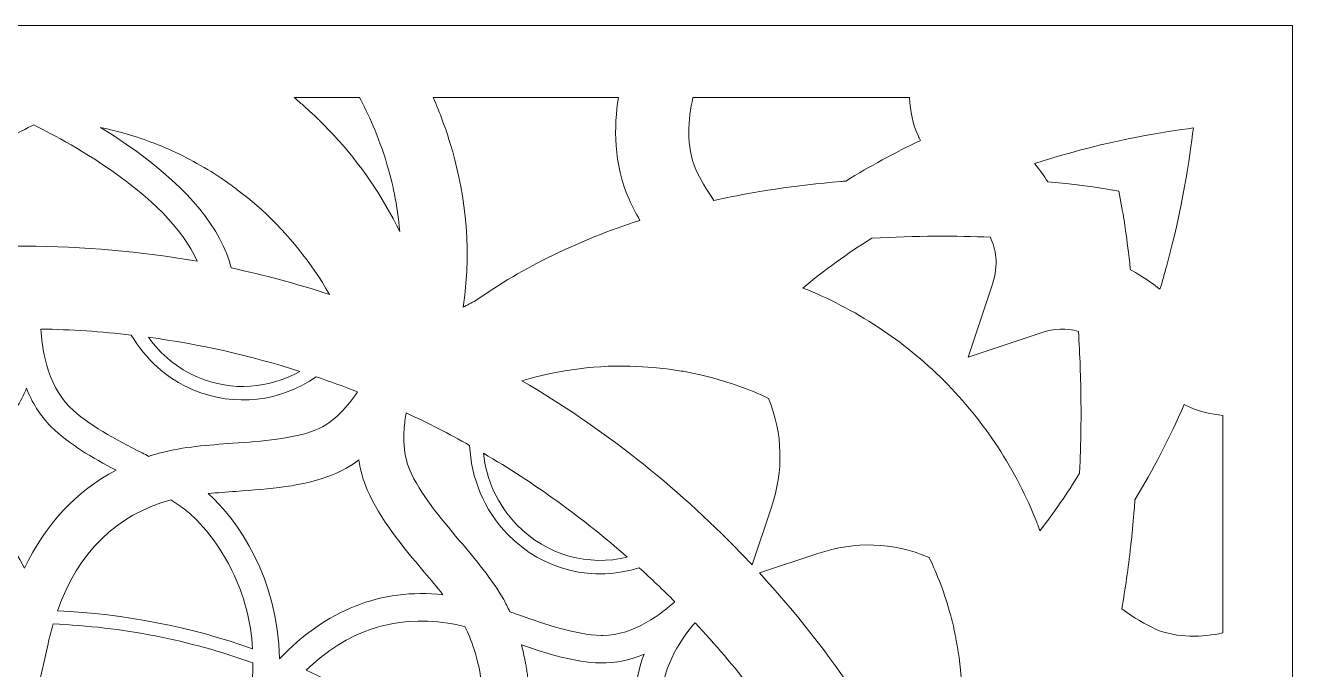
# Model space of a CAD drawing. Header units: millimetres. Extents: x -965 to 732, y -534 to 696.
# Drawn here: x -775 to -584.6, y 169.3 to 266.1 of the extents above; entities that cross this region are included whole.
import ezdxf

# ---------------------------------------------------------------- set-up
doc = ezdxf.new("R2010")
doc.units = ezdxf.units.MM
doc.header["$MEASUREMENT"] = 0
doc.layers.add('Layer 7', color=7, linetype='Continuous')

msp = doc.modelspace()

# ---------------------------------------------------------------- linework, layer by layer
at = {"layer": 'Layer 7', "lineweight": 0}
msp.add_lwpolyline([(-965.4706965423935, 266.0942050181481), (-965.4706965423935, -114.8244460361641), (-584.552153124355, -114.8244460361641), (-584.552153124355, 266.0942050181481), (-965.4706965423935, 266.0942050181481)], dxfattribs=at)
for points, knots in [([(-724.7700101002362, 255.2344802062066), (-723.5106657238326, 252.8779347327651), (-721.9183377779524, 249.4478681420192), (-720.6490047555538, 245.2362761112517), (-719.8735069467397, 242.6614442792335), (-719.0513380506109, 239.1433742729172), (-718.7313569427323, 235.090653378867), (-721.2959418017032, 240.3481255324219), (-724.6592739041281, 245.2866498863065), (-728.6638598575711, 249.6291276232016), (-728.6638598575711, 249.6291276232016), (-730.7838638607908, 251.8063080138355), (-730.7838638607908, 251.8063080138355), (-730.8341515268293, 251.857973424151), (-730.886161373213, 251.9092943983945), (-730.9402378360079, 251.9599265005054), (-730.9402378360079, 251.9599265005054), (-731.6063771929881, 252.582753021839), (-731.6063771929881, 252.582753021839), (-732.1120093419297, 253.0566109434355), (-732.6183303630078, 253.5312438461857), (-733.1752834861932, 254.0370482131637), (-733.1752834861932, 254.0370482131637), (-733.2486483688383, 254.1008549949017), (-733.2486483688383, 254.1008549949017), (-733.6623160874178, 254.4517492399484), (-734.1166272621157, 254.8360537836693), (-734.5957378337589, 255.2344802062066), (-734.5957378337589, 255.2344802062066), (-724.7700101002362, 255.2344802062066), (-724.7700101002362, 255.2344802062066)], [0, 0, 0, 0, 1, 1, 1, 2, 2, 2, 3, 3, 3, 4, 4, 4, 5, 5, 5, 6, 6, 6, 7, 7, 7, 8, 8, 8, 9, 9, 9, 10, 10, 10, 10]), ([(-685.8688838403496, 255.2344802062066), (-686.5401897383634, 250.939362428767), (-686.6381817999286, 245.2811389092081), (-684.275178150199, 239.9645098608407), (-683.8086394950627, 238.9150992683456), (-683.2663249047984, 237.8637942774751), (-682.6422067482036, 236.7872593445638), (-691.9090869601633, 233.7873934036965), (-700.1598807692815, 229.7616246320248), (-707.3188122404306, 224.7207166567012), (-707.9565356217379, 224.4035771463936), (-708.5879730447932, 224.0688713965739), (-709.2158799981446, 223.7195271138331), (-707.6681565231678, 233.5043530641929), (-709.3242912507864, 242.3151999211124), (-711.1070923426879, 248.2097926928602), (-711.8217971853675, 250.5714185983127), (-712.689689969625, 252.9249502561511), (-713.6882101329618, 255.2344802062066), (-713.6882101329618, 255.2344802062066), (-685.8688838403496, 255.2344802062066), (-685.8688838403496, 255.2344802062066)], [0, 0, 0, 0, 1, 1, 1, 2, 2, 2, 3, 3, 3, 4, 4, 4, 5, 5, 5, 6, 6, 6, 7, 7, 7, 7]), ([(-674.6695450646114, 255.2344802062066), (-674.6695450646114, 255.2344802062066), (-642.11904493151, 255.2344802062066), (-642.11904493151, 255.2344802062066), (-642.0346580946641, 253.1758719322426), (-641.6091073317112, 251.2620990251934), (-640.839723263116, 249.5319105427965), (-640.7315703375265, 249.2882220241464), (-640.6144620741471, 249.0441029604154), (-640.4927900328581, 248.7989505884713), (-644.3839704106616, 246.9373597458429), (-648.1209295386751, 244.9021731245531), (-651.677231948623, 242.688654728665), (-651.677231948623, 242.688654728665), (-651.6923871356486, 242.6875353114432), (-651.6923871356486, 242.6875353114432), (-651.9448587740528, 242.6683330006092), (-652.1973304124532, 242.6493029078109), (-652.452213103333, 242.6275173264619), (-659.1514946407218, 242.0573034146292), (-665.5051345831065, 241.1072626279727), (-671.5067608632194, 239.790052992015), (-672.6998874054055, 241.4877783749336), (-673.5955934022152, 243.0151801218514), (-674.2252225359122, 244.4316734546279), (-675.7626129288215, 247.889811584982), (-675.3935496811457, 252.0239916092918), (-674.6695450646114, 255.2344802062066)], [0, 0, 0, 0, 1, 1, 1, 2, 2, 2, 3, 3, 3, 4, 4, 4, 5, 5, 5, 6, 6, 6, 7, 7, 7, 8, 8, 8, 9, 9, 9, 9]), ([(-749.1610565642056, 230.6316701417131), (-757.6504584599561, 232.1352196908706), (-766.2883123013396, 232.8943567864182), (-775.0118446148331, 232.8943567864182), (-782.7805140367014, 232.8943567864182), (-790.4864099850408, 232.2866854521063), (-798.0817419553078, 231.0914922935096), (-793.3683065723593, 241.1101042255401), (-777.3747621555432, 249.3515982607996), (-773.725892552116, 251.1281995034653), (-770.009944024295, 249.3201684695234), (-753.5846489952905, 240.8585797863249), (-749.1610565642056, 230.6316701417131)], [0, 0, 0, 0, 1, 1, 1, 2, 2, 2, 3, 3, 3, 4, 4, 4, 4]), ([(-755.6163051468758, 248.3683193935048), (-755.6163051468758, 248.3683193935048), (-755.537773723197, 248.3380090194536), (-755.537773723197, 248.3380090194536), (-752.7406084087929, 247.2637129209923), (-749.8938443004905, 245.8405891938923), (-747.0856785591444, 244.1141033992317), (-746.676144073386, 243.8577568550551), (-746.2738427450757, 243.5897855935606), (-745.841231042711, 243.302009258111), (-745.841231042711, 243.302009258111), (-745.8112651047319, 243.2824625112088), (-745.8112651047319, 243.2824625112088), (-745.5615489548788, 243.1161859990158), (-745.3118328050292, 242.9503400319074), (-745.0600500387657, 242.7863023541613), (-744.7507464490192, 242.5683604316533), (-744.4455760920974, 242.3437881148213), (-744.1190506989117, 242.1037161748954), (-743.792180869657, 241.8634720169331), (-743.4649666043342, 241.6228834229059), (-743.1332746701215, 241.3873752608897), (-743.1332746701215, 241.3873752608897), (-741.273319898815, 239.9184415366441), (-741.273319898815, 239.9184415366441), (-741.273319898815, 239.9184415366441), (-739.469508206717, 238.3452297925812), (-739.469508206717, 238.3452297925812), (-735.4485615400107, 234.6776745324239), (-732.0369222789387, 230.4218224668218), (-729.299344404435, 225.6613715604866), (-734.1538263575391, 227.2446580595608), (-739.0790899227767, 228.5647092930827), (-744.0595493680343, 229.630480598845), (-745.5532824892289, 235.5003600826572), (-750.3850962435599, 241.4255215555054), (-758.4463641058427, 247.2606991053892), (-760.2317484682628, 248.5530232353782), (-762.001288771517, 249.7107589714994), (-763.6736119943662, 250.7386423096945), (-761.0390205044182, 250.2066608014948), (-758.3334751843074, 249.4122190089021), (-755.6163051468758, 248.3683193935048)], [0, 0, 0, 0, 1, 1, 1, 2, 2, 2, 3, 3, 3, 4, 4, 4, 5, 5, 5, 6, 6, 6, 7, 7, 7, 8, 8, 8, 9, 9, 9, 10, 10, 10, 11, 11, 11, 12, 12, 12, 13, 13, 13, 14, 14, 14, 14]), ([(-619.4521377914864, 246.5149089075058), (-611.0792413959908, 248.9423221020935), (-603.8581392144331, 250.1190018219964), (-599.4727791869768, 250.6688078967535), (-600.0001108082513, 246.1308626908404), (-601.1302055498527, 238.657805524983), (-603.4668598403202, 229.9962717038689), (-603.7912325080757, 228.7933287337231), (-604.1343769415774, 227.6033882251726), (-604.4880266751788, 226.4214558552235), (-605.4573558816858, 227.1877399991991), (-606.5118469061955, 227.95505745138), (-607.631953001805, 228.6170635755352), (-607.93333456197, 228.7950509140686), (-608.3769682185323, 229.0551862549987), (-608.9252243309833, 229.3475263683574), (-608.9592373927744, 229.6662158409787), (-608.993164345546, 229.9795665545334), (-609.0270912983173, 230.2844785844026), (-609.0281246065264, 230.2942089033458), (-609.0293301327641, 230.3041114403252), (-609.0303634409729, 230.3138417592645), (-609.2828350793733, 232.5802310917066), (-609.528590214434, 234.4059144741727), (-609.7216466309739, 235.7209713846969), (-609.7304297507279, 235.7807310426298), (-609.7394711975307, 235.8434184071427), (-609.7479959902325, 235.9011114486612), (-609.753851403403, 235.9408938146033), (-609.7593623805018, 235.9772318198575), (-609.7652177936723, 236.0159808775904), (-609.9515577068721, 237.2665421342434), (-610.0802906875693, 237.9960577278762), (-610.1010429607135, 238.1112715928774), (-610.1010429607135, 238.1112715928774), (-610.6535184150055, 241.1900133934892), (-610.6535184150055, 241.1900133934892), (-610.6535184150055, 241.1900133934892), (-613.6442568000501, 241.6721377807388), (-613.6442568000501, 241.6721377807388), (-613.8559127643034, 241.706150842527), (-616.683302343739, 242.1529705327283), (-621.3386141400842, 242.5637105447238), (-621.9518825605105, 243.5258927028067), (-622.6304216159687, 244.4411454465188), (-623.329971271623, 245.3129131365493), (-622.046258043352, 245.7317473961622), (-620.7553977666563, 246.1371486490957), (-619.4521377914864, 246.5149089075058)], [0, 0, 0, 0, 1, 1, 1, 2, 2, 2, 3, 3, 3, 4, 4, 4, 5, 5, 5, 6, 6, 6, 7, 7, 7, 8, 8, 8, 9, 9, 9, 10, 10, 10, 11, 11, 11, 12, 12, 12, 13, 13, 13, 14, 14, 14, 15, 15, 15, 16, 16, 16, 16]), ([(-629.9773290716437, 234.2491099538679), (-629.2013146087249, 232.4923998941726), (-628.6713136079227, 230.1950113155429), (-629.6648394482617, 227.2160698658519), (-629.6648394482617, 227.2160698658519), (-633.3296392198711, 216.226664874025), (-633.3296392198711, 216.226664874025), (-633.3296392198711, 216.226664874025), (-622.3410953182096, 219.8924979538393), (-622.3410953182096, 219.8924979538393), (-620.3813401959828, 220.5460653943122), (-618.577270176833, 220.6088388678418), (-616.7422870205114, 220.0910653474776), (-616.5215035004393, 216.5564624098629), (-616.3925121926862, 213.0436450535935), (-616.3604796382928, 209.5730211157481), (-616.3601352022245, 209.5371136555787), (-616.3600490932082, 209.5007756503251), (-616.3597907661559, 209.4649542991755), (-616.3523853906756, 208.6061029617204), (-616.3508354283658, 207.7498348947811), (-616.3549686611908, 206.8964945344277), (-616.3553992062791, 206.8181353287852), (-616.3561741874321, 206.7390011419897), (-616.3566908415366, 206.6604697183109), (-616.3616851645344, 205.8382147131617), (-616.3718460285622, 205.0184568695123), (-616.3876900877245, 204.2017989504826), (-616.3894983770864, 204.1078540127297), (-616.3919094295654, 204.0129618757836), (-616.3938899369635, 203.9187586109784), (-616.4108534133475, 203.1064922518252), (-616.432466776664, 202.2968091631872), (-616.4601938801966, 201.4907426532695), (-616.463035477764, 201.406786361512), (-616.4665659474716, 201.3220550885938), (-616.469665872091, 201.2380126878172), (-616.4991151559694, 200.4138632842938), (-616.5332143267767, 199.5925554783339), (-616.5737716738721, 198.7754670142162), (-618.4447483993794, 195.7112776375102), (-620.4392915645504, 192.8159480435117), (-622.5241630887575, 190.1367520826558), (-622.6722705983248, 190.5425838806741), (-622.8241669046453, 190.9460907352295), (-622.9795075716571, 191.346583774178), (-622.9795075716571, 191.346583774178), (-623.0036180964729, 191.4084100485215), (-623.0036180964729, 191.4084100485215), (-624.4984706348926, 195.2366447347562), (-626.4676116399938, 199.0457632191768), (-628.8569646489822, 202.7316596999952), (-628.8569646489822, 202.7316596999952), (-628.8628200621527, 202.7406150377854), (-628.8628200621527, 202.7406150377854), (-631.1639974375385, 206.2374161168565), (-633.8760870429568, 209.5766376944691), (-636.9364015138938, 212.6772511854491), (-640.0005047815835, 215.7130245864858), (-643.3277572058062, 218.4244253197664), (-646.8344608218566, 220.7418772993997), (-650.5116602919405, 223.1357940863012), (-654.3176788517417, 225.1101016324363), (-658.1474635002866, 226.6107234750067), (-654.9755517430721, 229.2818251882413), (-651.5032917339012, 231.7942279827957), (-647.7923375290782, 234.1016913164406), (-641.1681430546804, 234.4996010848739), (-635.0742940171565, 234.4609381361569), (-629.9773290716437, 234.2491099538679)], [0, 0, 0, 0, 1, 1, 1, 2, 2, 2, 3, 3, 3, 4, 4, 4, 5, 5, 5, 6, 6, 6, 7, 7, 7, 8, 8, 8, 9, 9, 9, 10, 10, 10, 11, 11, 11, 12, 12, 12, 13, 13, 13, 14, 14, 14, 15, 15, 15, 16, 16, 16, 17, 17, 17, 18, 18, 18, 19, 19, 19, 20, 20, 20, 21, 21, 21, 22, 22, 22, 23, 23, 23, 23]), ([(-749.7983278731731, 211.3307644836486), (-743.4782273929811, 208.6290940693111), (-736.561176151124, 209.5978205126977), (-731.2725540605962, 213.2746755467133), (-729.1962503836044, 212.5681510606699), (-727.132367932335, 211.8143527241851), (-725.0841357949439, 211.0045835265311), (-726.4322585680734, 208.9463196886385), (-728.5601846008748, 206.4030898659284), (-731.3487390135572, 205.2939196155037), (-734.8041216553604, 203.9191030470466), (-739.3878768584224, 203.5923193268117), (-743.8207690633659, 203.276299233726), (-747.5000351498603, 203.0138389493299), (-751.3043100020648, 202.74259554518), (-754.6226070885008, 201.8601503370176), (-755.2432808844077, 201.6949932420457), (-755.8522438539736, 201.5109782723088), (-756.4529403578931, 201.3140469499969), (-756.7822212396268, 201.4849733491188), (-757.1116743393966, 201.6553830941368), (-757.4397496948922, 201.8246734219324), (-761.4269416268594, 203.8834539139295), (-765.5501858059883, 206.0120688188714), (-768.3284071366105, 208.7509383286327), (-771.8418272559969, 212.2143291090367), (-772.532421573861, 217.9534089957367), (-772.6631350619564, 220.4560814713485), (-768.0948149002271, 220.3790139009629), (-763.5606154365564, 220.0692797661285), (-759.0655955757107, 219.5447036334091), (-756.9734263122982, 215.9796181037062), (-753.8077574588328, 213.0446783617988), (-749.7983278731731, 211.3307644836486)], [0, 0, 0, 0, 1, 1, 1, 2, 2, 2, 3, 3, 3, 4, 4, 4, 5, 5, 5, 6, 6, 6, 7, 7, 7, 8, 8, 8, 9, 9, 9, 10, 10, 10, 11, 11, 11, 11]), ([(-756.4962531935394, 219.2212781648423), (-748.7715208976896, 218.169887064952), (-741.1712376589345, 216.4626035811227), (-733.7397496211264, 214.0922806649324), (-738.2878987455811, 211.5102156754727), (-743.8881063148078, 210.9996753125532), (-749.0462301897825, 213.2046689157398), (-752.1246921360901, 214.5205869164368), (-754.6510015369189, 216.636113250763), (-756.4962531935394, 219.2212781648423)], [0, 0, 0, 0, 1, 1, 1, 2, 2, 2, 3, 3, 3, 3]), ([(-678.2466858567195, 214.4151894793945), (-677.8461067087513, 214.3487133181249), (-677.4438053804411, 214.288178679039), (-677.0208378880031, 214.225060769438), (-676.6443692648471, 214.1690037992491), (-676.2679006416946, 214.1130329380762), (-675.8931541988809, 214.0492261563381), (-675.5914282026473, 213.986883227894), (-675.289013334277, 213.9270374609445), (-674.9755765117056, 213.8650389685693), (-674.9755765117056, 213.8650389685693), (-674.9283887702868, 213.8554808676619), (-674.9283887702868, 213.8554808676619), (-674.4554780478754, 213.7622248020422), (-673.9829117615396, 213.6687104093741), (-673.5472001345549, 213.5703739117439), (-670.3198341702723, 212.8123562334214), (-667.2922411258689, 211.8146971602578), (-664.5463967857119, 210.6040904875794), (-664.1229126391729, 210.4180950104516), (-663.7122587361933, 210.2205609250154), (-663.2986771266301, 210.0256101100969), (-661.1608485568535, 204.6012586812284), (-661.0217824940887, 199.2383029816121), (-662.8815650473592, 193.6611080472305), (-662.8815650473592, 193.6611080472305), (-665.7731919536208, 184.9905327793104), (-665.7731919536208, 184.9905327793104), (-666.3509834589662, 185.6083649776502), (-666.9301527085852, 186.2250777587643), (-667.5188800591151, 186.8340407283338), (-677.340130123745, 196.9936131215038), (-688.3793061275096, 205.6735742722956), (-700.3736033499489, 212.6715679903143), (-694.698330244986, 214.3603380354467), (-688.8890715092762, 215.0909730463051), (-683.0763684128782, 214.8440123850029), (-683.0763684128782, 214.8440123850029), (-680.6043507473864, 214.6838496130293), (-680.6043507473864, 214.6838496130293), (-680.6043507473864, 214.6838496130293), (-678.2466858567195, 214.4151894793945), (-678.2466858567195, 214.4151894793945)], [0, 0, 0, 0, 1, 1, 1, 2, 2, 2, 3, 3, 3, 4, 4, 4, 5, 5, 5, 6, 6, 6, 7, 7, 7, 8, 8, 8, 9, 9, 9, 10, 10, 10, 11, 11, 11, 12, 12, 12, 13, 13, 13, 14, 14, 14, 14]), ([(-771.0873400473788, 205.7557222746942), (-768.4105551390097, 203.1171697699577), (-764.9128068607461, 201.1020465496753), (-761.3618432098639, 199.2336530946864), (-767.3009543434966, 196.0953238541749), (-771.9668575489578, 191.1194281868309), (-775.1124199469101, 184.5200331093852), (-778.8302628731088, 191.6203243398264), (-784.1654053601699, 196.2665085803498), (-788.8299308213575, 199.0116640483695), (-785.1036492114727, 200.9435198490276), (-781.3963115853736, 203.0123750960366), (-778.5864021364265, 205.7665720108592), (-776.8624996122813, 207.4565475822325), (-775.6631732208562, 209.4950924551903), (-774.8289490623215, 211.5447453913648), (-774.0005803169502, 209.4926814027077), (-772.8064204665588, 207.4506921690659), (-771.0873400473788, 205.7557222746942)], [0, 0, 0, 0, 1, 1, 1, 2, 2, 2, 3, 3, 3, 4, 4, 4, 5, 5, 5, 6, 6, 6, 6]), ([(-718.1074110041733, 204.5050749090254), (-718.1051721697231, 204.605133587001), (-718.1041388615175, 204.7056228100621), (-718.1003500647615, 204.8049065068809), (-718.0952696327475, 204.9340700326668), (-718.0876059302185, 205.0616835961422), (-718.0800283367057, 205.1892971596183), (-718.076928412086, 205.2407042428815), (-718.0751201227242, 205.2929724163143), (-718.0717618710561, 205.3441211725253), (-718.0115716680385, 206.2386216430974), (-717.8929995513691, 207.08825931571), (-717.7528140713829, 207.8492047006197), (-714.5073006317259, 206.3441912981721), (-711.3332361490845, 204.710186587975), (-708.2251096463567, 202.964584591497), (-708.0033789270917, 198.0956363235005), (-706.0979801219635, 193.2946280700702), (-702.5026487999714, 189.5842766283677), (-697.1643633337851, 184.0751939265817), (-689.4972379704341, 182.4074344816422), (-682.7439445520153, 184.5718707377332), (-680.927690106933, 182.92210807739), (-679.1438126523165, 181.226879855966), (-677.4024730521894, 179.4742169200829), (-679.1789020768194, 177.8345290147485), (-683.4673033509192, 174.3974875936064), (-688.2108768898865, 174.3974875936064), (-688.3004302677626, 174.3974875936064), (-688.3913613899159, 174.398779228864), (-688.4816036399322, 174.4013624993791), (-692.3179325737843, 174.5081376806948), (-696.6843486174553, 176.0315784128234), (-700.9071348204589, 177.5049036969463), (-701.3297578768249, 177.6523223343729), (-701.7542753315727, 177.8004298439405), (-702.179653876493, 177.9475901543188), (-702.489474120344, 178.6329318221329), (-702.8025665068433, 179.2503334753886), (-703.1087701719736, 179.786189889361), (-704.8502389356235, 182.834965751993), (-707.3525669751662, 185.8077073524447), (-709.7784302074447, 188.6894317217274), (-712.6971814541216, 192.1557502087147), (-715.7154747246664, 195.7402963763), (-717.2185937287359, 199.2393362898212), (-717.797246324254, 200.5862535367058), (-718.0452402937614, 202.0537234076582), (-718.0998334106605, 203.4855441454961), (-718.1024166811756, 203.5540869231795), (-718.1068943500691, 203.6229741369318), (-718.1086165304146, 203.6913446965789), (-718.1105109287894, 203.7648817972601), (-718.1096498386198, 203.8376439167844), (-718.1105109287894, 203.9109226904133), (-718.1118886730667, 204.0250171381934), (-718.1142997255494, 204.1394560220378), (-718.1132664173402, 204.2528615976776), (-718.1125775452035, 204.3375067615754), (-718.1093054025516, 204.4209463992322), (-718.1074110041733, 204.5050749090254)], [0, 0, 0, 0, 1, 1, 1, 2, 2, 2, 3, 3, 3, 4, 4, 4, 5, 5, 5, 6, 6, 6, 7, 7, 7, 8, 8, 8, 9, 9, 9, 10, 10, 10, 11, 11, 11, 12, 12, 12, 13, 13, 13, 14, 14, 14, 15, 15, 15, 16, 16, 16, 17, 17, 17, 18, 18, 18, 19, 19, 19, 20, 20, 20, 20]), ([(-595.0498756280288, 174.7705118560743), (-598.0516359672744, 174.1731736038267), (-601.9062200127679, 173.9174298227738), (-605.1547687952794, 175.3612197139991), (-606.6860454479731, 176.0418253858672), (-608.3564742724407, 177.0400011131354), (-610.2343397193237, 178.3932043182791), (-609.7039942824493, 181.4122725699771), (-609.257346810284, 184.5208080905382), (-608.8994777348415, 187.699178024044), (-608.8833753486268, 187.8409995753525), (-608.8659813271547, 187.9816156004239), (-608.8502233770085, 188.1237815878044), (-608.7985579666966, 188.5944534757654), (-608.7510257892056, 189.0683113973625), (-608.7031491756497, 189.5418248828908), (-608.675422072114, 189.8153071214876), (-608.6458005701995, 190.0871532887579), (-608.619278992905, 190.3615827265402), (-608.5853520401334, 190.7143713699695), (-608.555472211167, 191.0699155019457), (-608.5236979838261, 191.4241679986675), (-608.4889099408816, 191.8113141399519), (-608.4523997175914, 192.1969103189309), (-608.4201949451622, 192.5861230766297), (-608.4014231794162, 192.8131925549609), (-608.3857513382864, 193.0420703226497), (-608.3678406627134, 193.2697425641015), (-608.3287471689081, 193.7677971195271), (-608.2884481488614, 194.2650766938023), (-608.2534878878811, 194.7664895008998), (-605.5203876822706, 199.2735215696444), (-603.0506088512257, 204.0664355754612), (-600.8467346652608, 209.1095823852318), (-600.5717024643578, 208.970946867555), (-600.298220225761, 208.8386834171501), (-600.0257712953734, 208.7176141389816), (-598.50715266821, 208.0432083163483), (-596.8381876970325, 207.6308322330264), (-595.0498756280288, 207.4797109078557), (-595.0498756280288, 207.4797109078557), (-595.0498756280288, 174.7705118560743), (-595.0498756280288, 174.7705118560743)], [0, 0, 0, 0, 1, 1, 1, 2, 2, 2, 3, 3, 3, 4, 4, 4, 5, 5, 5, 6, 6, 6, 7, 7, 7, 8, 8, 8, 9, 9, 9, 10, 10, 10, 11, 11, 11, 12, 12, 12, 13, 13, 13, 14, 14, 14, 14]), ([(-736.7814430170951, 170.8745093733091), (-736.7878150843666, 170.877092643828), (-736.7941871516377, 170.8795898053227), (-736.8005592189128, 170.8821730758378), (-736.973121689361, 183.0455884080404), (-743.1581601760864, 191.8529047952561), (-747.4976240973816, 195.7199746482442), (-746.1610399325571, 195.8504298092876), (-744.7664182901456, 195.9517801225209), (-743.3354586424833, 196.0536470898548), (-738.3876345147398, 196.4067801693516), (-733.2710367133081, 196.7717962932225), (-728.8364223280188, 198.5364283824988), (-727.463844594009, 199.0827039875521), (-726.1384546014211, 199.8377078502741), (-724.874374229069, 200.7922263058244), (-724.6325801088008, 199.1922346574186), (-724.2113347967085, 197.6889434353133), (-723.6140826534768, 196.2986272437624), (-723.6140826534768, 196.2986272437624), (-723.6140826534768, 196.2987994617949), (-723.6140826534768, 196.2987994617949), (-721.6842073602129, 191.806405925974), (-718.3149337356017, 187.8050060061672), (-715.0558796529901, 183.9342334654421), (-714.076647909504, 182.7713311882875), (-713.1249710515214, 181.6371032138615), (-712.2402870089086, 180.5262968921103), (-721.5393719932976, 181.5162061537254), (-729.9079629379324, 178.2094476755944), (-736.7814430170951, 170.8745093733091)], [0, 0, 0, 0, 1, 1, 1, 2, 2, 2, 3, 3, 3, 4, 4, 4, 5, 5, 5, 6, 6, 6, 7, 7, 7, 8, 8, 8, 9, 9, 9, 10, 10, 10, 10]), ([(-684.5297594595202, 186.1722929312276), (-690.3000108104409, 184.7725047477859), (-696.6218980527398, 186.3837766774485), (-701.1129138442866, 191.0185084186857), (-704.0340761434429, 194.0330990014899), (-705.7154408130946, 197.8479867900612), (-706.1623466123121, 201.7854077100949), (-698.4942094680109, 197.3033472563343), (-691.2661324560611, 192.087637976116), (-684.5297594595202, 186.1722929312276)], [0, 0, 0, 0, 1, 1, 1, 2, 2, 2, 3, 3, 3, 3]), ([(-770.168987379047, 178.0983670434181), (-767.0442633632551, 186.9120554979081), (-761.3311883997444, 192.5122415398797), (-753.13395439932, 194.7761337108226), (-752.3073078342943, 194.2606851339251), (-751.5257823942771, 193.7334396216707), (-750.8176218369086, 193.181222494431), (-750.4129094561123, 192.8657190554453), (-746.7808526382912, 189.9318126217464), (-743.9447660481178, 184.1629390150991), (-742.1190826656549, 180.4491432127088), (-741.0816412265489, 176.5150805443438), (-740.8378665988826, 172.4050971538625), (-750.1854955417128, 175.6983365162969), (-760.043514156685, 177.6309672981125), (-770.168987379047, 178.0983670434181)], [0, 0, 0, 0, 1, 1, 1, 2, 2, 2, 3, 3, 3, 4, 4, 4, 5, 5, 5, 5]), ([(-636.8926581331592, 147.3626144475983), (-636.8926581331592, 147.3626144475983), (-636.9074688841163, 147.3191293939167), (-636.9074688841163, 147.3191293939167), (-637.2639602152815, 146.2361362847176), (-637.6628171829075, 145.1488377246579), (-638.100939862371, 144.0652418523389), (-644.9130242122784, 158.6471150413398), (-653.8330573029962, 171.9773075564626), (-664.6636772671275, 183.7902591886995), (-664.6636772671275, 183.7902591886995), (-655.9253342026801, 186.7048772025485), (-655.9253342026801, 186.7048772025485), (-650.2263811179901, 188.605475429966), (-644.7409783959312, 188.4171550093722), (-639.1847079527262, 186.1367299071296), (-638.9535913505866, 185.6545194108635), (-638.7259191091352, 185.1680895727558), (-638.5063411153009, 184.6724460698096), (-637.2963372057468, 181.9526066528466), (-636.2971281702734, 178.9567017267685), (-635.5400576911399, 175.780828954765), (-635.4381046147859, 175.3363342080304), (-635.348206800838, 174.8896006268482), (-635.2576201147533, 174.4416615194251), (-635.2576201147533, 174.4416615194251), (-635.2324762817358, 174.3156840272754), (-635.2324762817358, 174.3156840272754), (-635.1718555336337, 174.0149913392477), (-635.1112347855316, 173.7142125422028), (-635.0482029849468, 173.4136920722102), (-634.98413787616, 173.0441982794468), (-634.9279947969511, 172.6729823063404), (-634.8701295374001, 172.2928971044643), (-634.8701295374001, 172.2928971044643), (-634.8642741242296, 172.2551813549366), (-634.8642741242296, 172.2551813549366), (-634.8043422482677, 171.8626964545819), (-634.7440659362338, 171.470211554231), (-634.6779342110333, 171.0780710899489), (-634.6779342110333, 171.0780710899489), (-634.4044519724365, 168.7394362920832), (-634.4044519724365, 168.7394362920832), (-634.4044519724365, 168.7394362920832), (-634.2418781479804, 166.3651523611011), (-634.2418781479804, 166.3651523611011), (-633.9494519256051, 159.9545082493346), (-634.8411969076227, 153.5613442680597), (-636.8926581331592, 147.3626144475983)], [0, 0, 0, 0, 1, 1, 1, 2, 2, 2, 3, 3, 3, 4, 4, 4, 5, 5, 5, 6, 6, 6, 7, 7, 7, 8, 8, 8, 9, 9, 9, 10, 10, 10, 11, 11, 11, 12, 12, 12, 13, 13, 13, 14, 14, 14, 15, 15, 15, 16, 16, 16, 16]), ([(-707.8499326584582, 153.1730787095504), (-715.4239095924606, 159.7531853671449), (-723.8133389192556, 165.116054957742), (-732.7769431726718, 169.1682591976883), (-726.7134906182155, 175.0804182089418), (-719.5829751227427, 177.4668435113459), (-711.5009549873158, 176.2677754469772), (-710.6736195501536, 176.1450700974791), (-709.8156293028717, 175.9590746203475), (-708.9364562373612, 175.7352772846722), (-708.4085218529694, 174.7094605628877), (-707.0608296249279, 171.7674598815714), (-706.4518666553588, 167.4326458472057), (-706.4501444750165, 167.420160039715), (-706.448422294671, 167.407760341237), (-706.4467001143287, 167.3951884247297), (-706.4053677860768, 167.0987150785428), (-706.3676520365491, 166.7956974470517), (-706.33389730181, 166.4863938573053), (-706.3313140312948, 166.4632305316789), (-706.3290751968483, 166.4396366609709), (-706.3264919263332, 166.4163872263286), (-706.2932538456952, 166.1056197832889), (-706.2633740167319, 165.7894274721693), (-706.2386607287996, 165.4661742216358), (-706.207661482608, 165.0637006752894), (-706.1847564840372, 164.6622604371522), (-706.1694290789754, 164.2619396162324), (-706.1616792674305, 164.0554501930131), (-706.1616792674305, 163.850080187015), (-706.1580626887063, 163.6441935269124), (-706.0939114709, 160.0571501978253), (-706.6604226949961, 156.5566464310141), (-707.8499326584582, 153.1730787095504)], [0, 0, 0, 0, 1, 1, 1, 2, 2, 2, 3, 3, 3, 4, 4, 4, 5, 5, 5, 6, 6, 6, 7, 7, 7, 8, 8, 8, 9, 9, 9, 10, 10, 10, 11, 11, 11, 11]), ([(-740.7864595156225, 170.2644269865184), (-740.7992036501655, 168.4960061004854), (-740.9505833023853, 166.6983081486109), (-741.2498982461394, 164.872710875164), (-741.2498982461394, 164.872710875164), (-742.0853279309158, 159.7759181476833), (-742.0853279309158, 159.7759181476833), (-751.8309527511987, 163.8558494911657), (-762.2993981890303, 166.1032948398255), (-773.0928190577342, 166.3413862723574), (-773.0928190577342, 166.3413862723574), (-771.5781614453633, 173.1541594944013), (-771.5781614453633, 173.1541594944013), (-771.3504892039119, 174.1777373817396), (-771.0935398966182, 175.1654078089078), (-770.8107578841626, 176.1211317906991), (-760.4312630610901, 175.6974754261248), (-750.331966979954, 173.7099070913454), (-740.7864595156225, 170.2644269865184)], [0, 0, 0, 0, 1, 1, 1, 2, 2, 2, 3, 3, 3, 4, 4, 4, 5, 5, 5, 6, 6, 6, 6]), ([(-665.2723819096443, 152.103690825067), (-662.4585545004151, 145.0930390815213), (-656.2520318138986, 140.5792044004162), (-649.4247492224591, 139.7320638893028), (-648.6555804264066, 138.119672542419), (-647.9084555387586, 136.4937620798354), (-647.195429821915, 134.8476159982125), (-649.5489614797534, 134.3815078881607), (-652.7808051129334, 134.1435025646485), (-655.5028833643429, 135.3950971295067), (-658.884212251364, 136.9498815438912), (-662.348894667022, 140.0715056350641), (-665.7009464881971, 143.0916071949706), (-668.4822677434393, 145.5977240312703), (-671.3579644815151, 148.189261012624), (-674.3077149743799, 149.9922116145491), (-674.8644958795293, 150.3325144504832), (-675.425754453575, 150.6509455960522), (-675.9902851702732, 150.9535326824586), (-676.1036046368929, 151.305976889819), (-676.2169241035158, 151.6584210971756), (-676.330243570139, 152.0088847971413), (-677.7427758881234, 156.3815867990673), (-679.2031848196676, 160.9029990736851), (-679.2954936860945, 164.8721942210594), (-679.4126019494742, 169.8901110887924), (-675.9796076521411, 174.4528556916589), (-674.3598970387965, 176.320129729426), (-671.3308616683546, 173.0820001379942), (-668.4659070301719, 169.713673712572), (-665.7588548022584, 166.2291001139394), (-667.1924623022003, 161.7669308431499), (-667.1484821216721, 156.777946605194), (-665.2723819096443, 152.103690825067)], [0, 0, 0, 0, 1, 1, 1, 2, 2, 2, 3, 3, 3, 4, 4, 4, 5, 5, 5, 6, 6, 6, 7, 7, 7, 8, 8, 8, 9, 9, 9, 10, 10, 10, 11, 11, 11, 11]), ([(-699.1834045143464, 163.9181924196105), (-699.1890877094809, 164.2229322314472), (-699.1983874833393, 164.5250887727655), (-699.2109593998463, 164.8250064796409), (-699.2147481966026, 164.9118043689658), (-699.2171592490853, 164.9994633484666), (-699.2212924819102, 165.0858306927074), (-699.2400642476562, 165.4692741462554), (-699.2636581183673, 165.8490149120627), (-699.293107402249, 166.2237613548735), (-699.2975850711424, 166.2805933062192), (-699.3036127023454, 166.3361336223074), (-699.3082625892711, 166.3927072466008), (-699.3342675124649, 166.7054551970351), (-699.3637167963429, 167.0149310048178), (-699.3966104409093, 167.3213068879803), (-699.4091823574195, 167.43772627922), (-699.4226153640996, 167.5529401442212), (-699.4360483707828, 167.6684123362748), (-699.465497654661, 167.9200228845021), (-699.4970996639697, 168.1691362712308), (-699.5308543987086, 168.4160969325331), (-699.5467845668875, 168.5330329778766), (-699.5621119719491, 168.6503134592917), (-699.5789893393168, 168.7660439783943), (-699.6220438479141, 169.0608812532521), (-699.6680260630917, 169.3521880584055), (-699.7169359848564, 169.6398782848386), (-699.7379465850524, 169.7642197056625), (-699.7601627114864, 169.8868389461408), (-699.7822066198877, 170.0098026226874), (-699.8256055645501, 170.2510800888549), (-699.8702100354539, 170.4907214836922), (-699.9173977768762, 170.7266601907938), (-699.9492581132334, 170.8863924176825), (-699.9826684119043, 171.0431108289682), (-700.0162509286109, 171.2002597853386), (-700.0486279190727, 171.3520699826464), (-700.0813493456062, 171.502846871745), (-700.1152762983778, 171.6522460165702), (-700.1552308823524, 171.8291139378791), (-700.1955299023987, 172.0048624419624), (-700.2373788847551, 172.1782860025835), (-700.2615755185833, 172.2787752256478), (-700.2868054606205, 172.3771117232779), (-700.3117770756055, 172.4763954200967), (-700.3534538399256, 172.6435330224626), (-700.3935806419362, 172.8142010945323), (-700.4369795865987, 172.97798044523), (-696.485781223817, 171.6200412441409), (-692.4545014750466, 170.3733548932644), (-688.589067693385, 170.2658908398117), (-686.2165920517642, 170.2004479867479), (-683.9736243719976, 170.7636009591685), (-681.982439458495, 171.6030777677564), (-682.7994418135936, 169.5461055651182), (-683.3508839596802, 167.2286535854811), (-683.293707572266, 164.772393870136), (-683.204670848491, 160.957850517633), (-682.1140140367596, 156.9842638103815), (-680.8838606171826, 153.0745699938839), (-683.8866542646371, 154.0786011343193), (-686.9688404259358, 154.583802738173), (-690.0973532384844, 154.583802738173), (-693.5734020444148, 154.583802738173), (-697.1066272377564, 153.9625261791485), (-700.6484633328195, 152.7185092078037), (-700.581642735478, 152.9510896632334), (-700.5253274382369, 153.1813451751996), (-700.463587272913, 153.412806213408), (-700.4223410536777, 153.5669413541779), (-700.3796309811519, 153.7214209310167), (-700.3405374873465, 153.8751255266993), (-700.2799167392444, 154.1144224854722), (-700.2232570059348, 154.3525139180009), (-700.1678027988626, 154.5906053505322), (-700.1216483656493, 154.7887421990856), (-700.0773022217975, 154.9863623935384), (-700.0345060402524, 155.1835520429032), (-699.9883516070388, 155.397791277671), (-699.9420249557927, 155.611858294407), (-699.8998315373681, 155.8248920029338), (-699.8474772549155, 156.0885578135715), (-699.8004617315295, 156.350501443863), (-699.7543072983156, 156.612358965138), (-699.7181415110977, 156.8179011891686), (-699.6818035058435, 157.0233573041864), (-699.6492542973457, 157.2277801109952), (-699.5951778345476, 157.5670496387246), (-699.5454068226137, 157.9048553131601), (-699.5011467877785, 158.2407665892208), (-699.4806528416866, 158.3961933652489), (-699.4632588202144, 158.5503285060156), (-699.4449175995533, 158.7050664099067), (-699.4124545000717, 158.9772570132459), (-699.382660780125, 159.2483281993601), (-699.3564836388987, 159.5181077502167), (-699.3420173240102, 159.6657847146956), (-699.3278954451933, 159.8132894611427), (-699.3153235286828, 159.9602775534891), (-699.2882852972838, 160.2763837555908), (-699.2658969528139, 160.5902511232508), (-699.2469529690319, 160.9025685285971), (-699.2416142099656, 160.9917774704078), (-699.2342088344892, 161.0817613933721), (-699.2294728385434, 161.1706258991107), (-699.2078594752269, 161.5740466446464), (-699.1933931603415, 161.9738508114617), (-699.1846100405875, 162.3704689446375), (-699.1825434241733, 162.4630361381163), (-699.1827156422094, 162.5543978053541), (-699.1813378979356, 162.6466205627653), (-699.1768602290424, 162.9573018967884), (-699.1756547028011, 163.2658305053786), (-699.1785824093845, 163.5719480614894), (-699.1796157175897, 163.6877646896112), (-699.1813378979356, 163.8030646636284), (-699.1834045143464, 163.9181924196105)], [0, 0, 0, 0, 1, 1, 1, 2, 2, 2, 3, 3, 3, 4, 4, 4, 5, 5, 5, 6, 6, 6, 7, 7, 7, 8, 8, 8, 9, 9, 9, 10, 10, 10, 11, 11, 11, 12, 12, 12, 13, 13, 13, 14, 14, 14, 15, 15, 15, 16, 16, 16, 17, 17, 17, 18, 18, 18, 19, 19, 19, 20, 20, 20, 21, 21, 21, 22, 22, 22, 23, 23, 23, 24, 24, 24, 25, 25, 25, 26, 26, 26, 27, 27, 27, 28, 28, 28, 29, 29, 29, 30, 30, 30, 31, 31, 31, 32, 32, 32, 33, 33, 33, 34, 34, 34, 35, 35, 35, 36, 36, 36, 37, 37, 37, 38, 38, 38, 39, 39, 39, 39])]:
    msp.add_open_spline(points, degree=3, knots=knots, dxfattribs=at)

doc.saveas('drawing.dxf')
